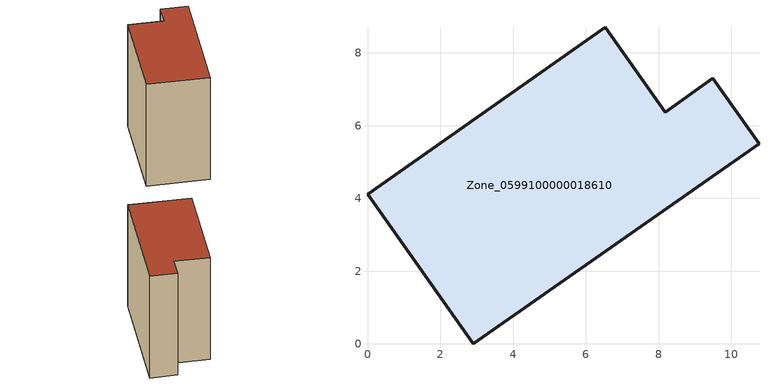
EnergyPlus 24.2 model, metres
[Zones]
Zone_0599100000018610
 floor ground (C_G): 2.91,0 0,4.11 6.54,8.71 8.19,6.37 9.49,7.3 10.76,5.51 z0
 wall outside (C_F): 2.91,0 10.76,5.51 9.49,7.3 8.19,6.37 6.54,8.71 0,4.11 2.91,0 z0:9.63
 roof outside (C_R): 0,4.11 2.91,0 10.76,5.51 9.49,7.3 8.19,6.37 6.54,8.71 z9.63
[BUILDING]
Pand.0599100000018610: North Axis=0; Terrain=City; Loads Convergence Tolerance Value=0.04; Temperature Convergence Tolerance Value=0.4; Solar Distribution=FullExterior; Maximum Number of Warmup Days=25; Minimum Number of Warmup Days=1
[Site:Location]
Rotterdam.The.Hague.AP_ZH_NLD Design_Conditions: Latitude=51.96; Longitude=4.45; Time Zone=1; Elevation=-4.5
[SITE:GROUNDTEMPERATURE:BUILDINGSURFACE]
18, 18, 18, 18, 18, 18, 18, 18, 18, 18, 18, 18
[MATERIAL] Thermal Absorptance=0.9; Solar Absorptance=0.7; Visible Absorptance=0.7
Name | Roughness | Thickness | Conductivity | Density | Specific Heat
G.TI.1946-1964 | MediumSmooth | 0.15 | 1 | 540 | 1210
F.TI.1946-1964 | Rough | 0.3 | 0.857143 | 1920 | 840
R.TI.1946-1964 | MediumRough | 0.2 | 0.277778 | 1500 | 1000
[CONSTRUCTION]
C_G: G.TI.1946-1964
C_F: F.TI.1946-1964
C_R: R.TI.1946-1964
[ZONE]
Zone_0599100000018610: Type=1; Multiplier=1; Ceiling Height=Autocalculate; Volume=Autocalculate; Floor Area=autocalculate; Part of Total Floor Area=Yes
[ZONEINFILTRATION:DESIGNFLOWRATE]
Infil_Zone_0599100000018610: Zone or ZoneList or Space or SpaceList=Zone_0599100000018610; Schedule=AlwaysOn; Design Flow Rate Calculation Method=Flow/Area; Flow Rate per Floor Area=0.003; Constant Term Coefficient=1; Temperature Term Coefficient=0; Velocity Term Coefficient=0; Velocity Squared Term Coefficient=0
[HVACTEMPLATE:ZONE:IDEALLOADSAIRSYSTEM]
Zone_0599100000018610: Maximum Heating Supply Air Temperature=50; Minimum Cooling Supply Air Temperature=13; Maximum Heating Supply Air Humidity Ratio=0.0156; Minimum Cooling Supply Air Humidity Ratio=0.0077; Heating Limit=NoLimit; Cooling Limit=NoLimit; Dehumidification Control Type=ConstantSensibleHeatRatio; Cooling Sensible Heat Ratio=0.7; Dehumidification Setpoint=60; Humidification Control Type=None; Humidification Setpoint=30; Outdoor Air Method=None; Outdoor Air Flow Rate per Person=0.00944; Outdoor Air Flow Rate per Zone Floor Area=0; Outdoor Air Flow Rate per Zone=0; Demand Controlled Ventilation Type=None; Outdoor Air Economizer Type=NoEconomizer; Heat Recovery Type=None; Sensible Heat Recovery Effectiveness=0.7; Latent Heat Recovery Effectiveness=0.65
[ZONECONTROL:THERMOSTAT]
ThermostatControl_Zone_0599100000018610: Zone or ZoneList=Zone_0599100000018610; Control Type Schedule=DualSetpointControlType; Control 1=Thermostat_Zone_0599100000018610; Temperature Difference Between Cutout And Setpoint=0
[THERMOSTATSETPOINT:DUALSETPOINT]
Thermostat_Zone_0599100000018610: Heating Setpoint Temperature Schedule=HeatingSetpoint_Zone_0599100000018610; Cooling Setpoint Temperature Schedule=CoolingSetpoint_Zone_0599100000018610
[SCHEDULE:COMPACT]
HeatingSetpoint_Zone_0599100000018610: Through: 12/31, For: AllDays, Until: 24:00, 21
CoolingSetpoint_Zone_0599100000018610: Through: 12/31, For: AllDays, Until: 24:00, 24
DualSetpointControlType: Through: 12/31, For: AllDays, Until: 24:00, 4
AlwaysOn: Through: 12/31, For: AllDays, Until: 24:00, 1
